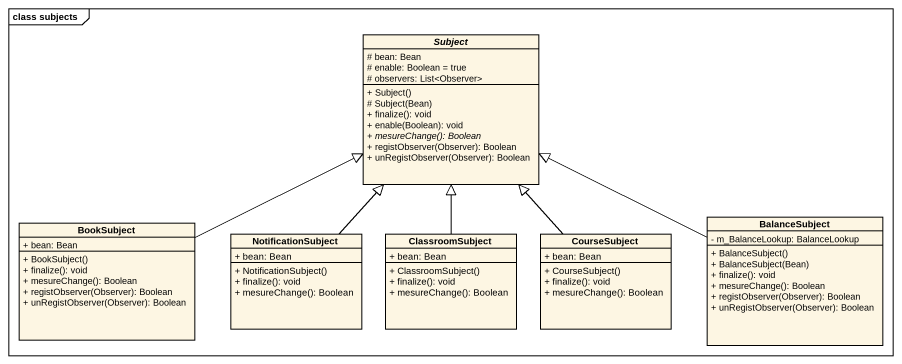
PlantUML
@startuml
mainframe class subjects
hide circle
hide empty members
skinparam classAttributeIconSize 0
abstract class Subject {
  # bean: Bean
  # enable: Boolean = true
  # observers: List<Observer>
  + Subject()
  # Subject(Bean)
  + finalize(): void
  + enable(Boolean): void
  {abstract} + mesureChange(): Boolean
  + registObserver(Observer): Boolean
  + unRegistObserver(Observer): Boolean
}
class BalanceSubject {
  - m_BalanceLookup: BalanceLookup
  + BalanceSubject()
  + BalanceSubject(Bean)
  + finalize(): void
  + mesureChange(): Boolean
  + registObserver(Observer): Boolean
  + unRegistObserver(Observer): Boolean
}
class BookSubject {
  + bean: Bean
  + BookSubject()
  + finalize(): void
  + mesureChange(): Boolean
  + registObserver(Observer): Boolean
  + unRegistObserver(Observer): Boolean
}
class NotificationSubject {
  + bean: Bean
  + NotificationSubject()
  + finalize(): void
  + mesureChange(): Boolean
}
class ClassroomSubject {
  + bean: Bean
  + ClassroomSubject()
  + finalize(): void
  + mesureChange(): Boolean
}
class CourseSubject {
  + bean: Bean
  + CourseSubject()
  + finalize(): void
  + mesureChange(): Boolean
}
BalanceSubject -left-|> Subject
BookSubject -right-|> Subject
NotificationSubject -up-|> Subject
ClassroomSubject -up-|> Subject
CourseSubject -up-|> Subject
@enduml
